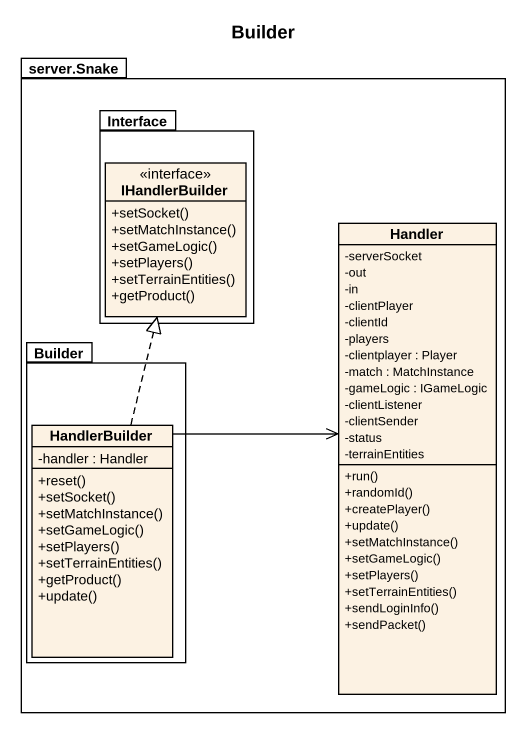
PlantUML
@startuml
title Builder
hide circle
hide empty members
skinparam classAttributeIconSize 0
package "server.Snake" as server_Snake {
  package "Interface" as Interface_ {
    interface IHandlerBuilder {
      +setSocket()
      +setMatchInstance()
      +setGameLogic()
      +setPlayers()
      +setTerrainEntities()
      +getProduct()
    }
  }
  class Handler {
    -serverSocket
    -out
    -in
    -clientPlayer
    -clientId
    -players
    -clientplayer : Player
    -match : MatchInstance
    -gameLogic : IGameLogic
    -clientListener
    -clientSender
    -status
    -terrainEntities
    +run()
    +randomId()
    +createPlayer()
    +update()
    +setMatchInstance()
    +setGameLogic()
    +setPlayers()
    +setTerrainEntities()
    +sendLoginInfo()
    +sendPacket()
  }
  package Builder {
    class HandlerBuilder {
      -handler : Handler
      +reset()
      +setSocket()
      +setMatchInstance()
      +setGameLogic()
      +setPlayers()
      +setTerrainEntities()
      +getProduct()
      +update()
    }
  }
}
HandlerBuilder .up.|> IHandlerBuilder
HandlerBuilder -right-> Handler
@enduml
